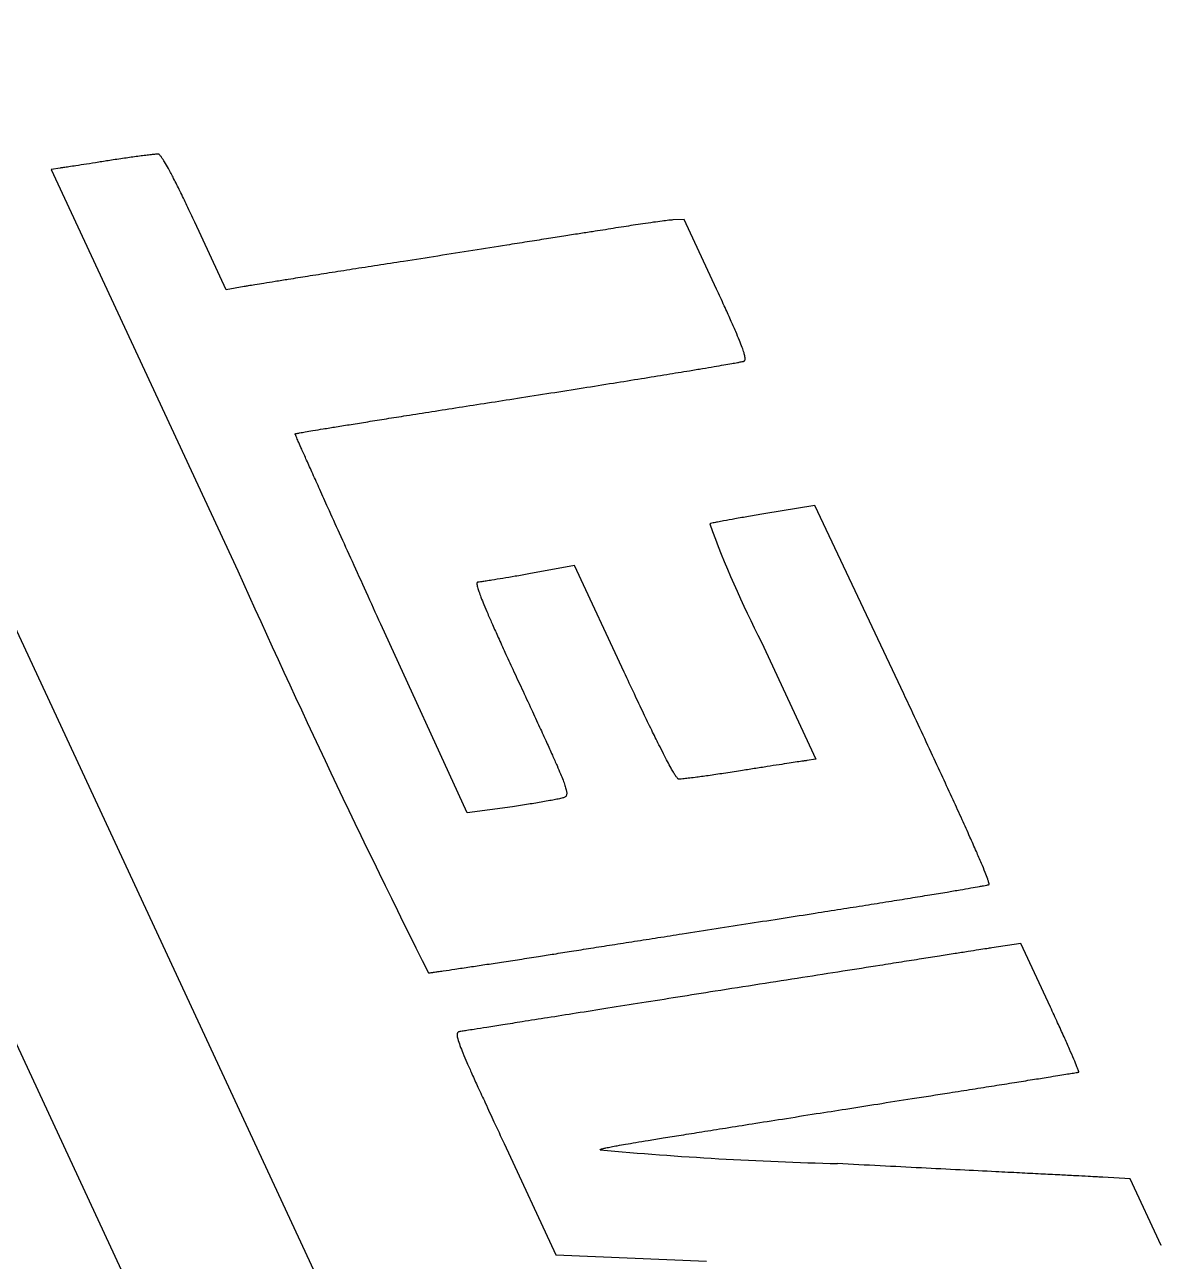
# Model space of a CAD drawing. Header units: millimetres. Extents: x 15 to 205, y 5 to 292.
# Drawn here: x 109.0009 to 109.2421, y 190.9363 to 191.1986 of the extents above; entities that cross this region are included whole.
import ezdxf

# ---------------------------------------------------------------- set-up
doc = ezdxf.new("R2010")
doc.units = ezdxf.units.MM

msp = doc.modelspace()

# ---------------------------------------------------------------- linework, layer by layer
at = {"color": 7, "linetype": 'Continuous', "lineweight": 25}
for p, q in [((109.2295524001, 190.574790524), (108.807863991, 191.481531328)), ((109.1960029903, 190.5591880528), (108.7743145813, 191.4659288568)), ((109.0084315639, 191.1682266079), (109.0065290609, 191.1679254229)), ((109.0084315639, 191.1682266079), (109.0065290609, 191.1679254229)), ((109.0065290609, 191.1679254229), (109.0461370232, 191.0827579038)), ((109.0065290609, 191.1679254229), (109.0461370232, 191.0827579038)), ((109.0436849843, 191.1424083917), (109.0370278713, 191.1567229325)), ((109.0436849843, 191.1424083917), (109.0370278713, 191.1567229325)), ((109.1408186196, 191.157331792), (109.1384474764, 191.1572017226)), ((109.1408186196, 191.157331792), (109.1384474764, 191.1572017226)), ((109.147698876, 191.1425374342), (109.1408186196, 191.157331792)), ((109.147698876, 191.1425374342), (109.1408186196, 191.157331792)), ((109.0474527997, 191.1430907314), (109.0436849843, 191.1424083917)), ((109.0474527997, 191.1430907314), (109.0436849843, 191.1424083917)), ((109.1685720374, 191.0966089265), (109.1577112177, 191.0948650206)), ((109.1685720374, 191.0966089265), (109.1577112177, 191.0948650206)), ((109.187444424, 191.056655778), (109.1685720374, 191.0966089265)), ((109.187444424, 191.056655778), (109.1685720374, 191.0966089265)), ((109.1175873441, 191.0838889938), (109.1079093018, 191.0821115578)), ((109.1175873441, 191.0838889938), (109.1079093018, 191.0821115578)), ((109.1281122768, 191.0612576249), (109.1175873441, 191.0838889938)), ((109.1281122768, 191.0612576249), (109.1175873441, 191.0838889938)), ((109.0947940831, 191.0314646793), (109.0764758947, 191.0714810323)), ((109.0947940831, 191.0314646793), (109.0764758947, 191.0714810323)), ((109.1572543148, 191.0676127715), (109.168783393, 191.0428222261)), ((109.1572543148, 191.0676127715), (109.168783393, 191.0428222261)), ((109.168783393, 191.0428222261), (109.1668808901, 191.042521041)), ((109.168783393, 191.0428222261), (109.1668808901, 191.042521041)), ((109.1044181697, 191.0327306961), (109.0947940831, 191.0314646793)), ((109.1044181697, 191.0327306961), (109.0947940831, 191.0314646793)), ((109.2122617142, 191.0037103797), (109.2060799766, 191.0027808106)), ((109.2122617142, 191.0037103797), (109.2060799766, 191.0027808106)), ((109.2185469213, 190.9901955339), (109.2122617142, 191.0037103797)), ((109.2185469213, 190.9901955339), (109.2122617142, 191.0037103797)), ((109.1026295066, 190.9612842311), (109.1136007262, 190.9376932282)), ((109.1026295066, 190.9612842311), (109.1136007262, 190.9376932282)), ((109.2354686329, 190.9538094108), (109.229677494, 190.954131412)), ((109.2354686329, 190.9538094108), (109.229677494, 190.954131412)), ((109.2420513647, 190.939654809), (109.2354686329, 190.9538094108)), ((109.2420513647, 190.939654809), (109.2354686329, 190.9538094108)), ((109.1136007262, 190.9376932282), (109.1455617317, 190.9363136866)), ((109.1136007262, 190.9376932282), (109.1455617317, 190.9363136866))]:
    msp.add_line(p, q, dxfattribs=at)
at = {"color": 7, "linetype": 'Continuous', "lineweight": 25, "flags": 128}
for points in [[(109.0193295742, 191.1698905444), (109.0193295742, 191.1698905444)], [(109.02934792, 191.1711453845), (109.02934792, 191.1711453845)], [(109.0065290609, 191.1679254229), (109.0065290609, 191.1679254229)], [(109.0084315639, 191.1682266079), (109.0084315639, 191.1682266079)], [(109.0370278713, 191.1567229325), (109.0370278713, 191.1567229325)], [(109.1384474764, 191.1572017226), (109.1384474764, 191.1572017226)], [(109.1408186196, 191.157331792), (109.1408186196, 191.157331792)], [(109.1235901094, 191.1550581645), (109.1235901094, 191.1550581645)], [(109.0812608152, 191.1484060792), (109.0812608152, 191.1484060792)], [(109.0436849843, 191.1424083917), (109.0436849843, 191.1424083917)], [(109.0474527997, 191.1430907314), (109.0474527997, 191.1430907314)], [(109.147698876, 191.1425374342), (109.147698876, 191.1425374342)], [(109.1535395289, 191.127259599), (109.1535395289, 191.127259599)], [(109.1054543584, 191.1193896688), (109.1054543584, 191.1193896688)], [(109.0582860431, 191.1118488655), (109.0582860431, 191.1118488655)], [(109.1685720374, 191.0966089265), (109.1685720374, 191.0966089265)], [(109.1577112177, 191.0948650206), (109.1577112177, 191.0948650206)], [(109.1462478325, 191.0927436205), (109.1462478325, 191.0927436205)], [(109.1175873441, 191.0838889938), (109.1175873441, 191.0838889938)], [(109.0461370232, 191.0827579038), (109.0461370232, 191.0827579038)], [(109.1079093018, 191.0821115578), (109.1079093018, 191.0821115578)], [(109.0970484821, 191.0803676518), (109.0970484821, 191.0803676518)], [(109.0764758947, 191.0714810323), (109.0764758947, 191.0714810323)], [(109.1572543148, 191.0676127715), (109.1572543148, 191.0676127715)], [(109.1281122768, 191.0612576249), (109.1281122768, 191.0612576249)], [(109.1063906373, 191.057769813), (109.1063906373, 191.057769813)], [(109.187444424, 191.056655778), (109.187444424, 191.056655778)], [(109.1668808901, 191.042521041), (109.1668808901, 191.042521041)], [(109.168783393, 191.0428222261), (109.168783393, 191.0428222261)], [(109.1396228574, 191.0385983142), (109.1396228574, 191.0385983142)], [(109.1528120415, 191.0403551295), (109.1528120415, 191.0403551295)], [(109.1153645473, 191.0347089222), (109.1153645473, 191.0347089222)], [(109.0947940831, 191.0314646793), (109.0947940831, 191.0314646793)], [(109.1044181697, 191.0327306961), (109.1044181697, 191.0327306961)], [(109.2054743366, 191.0162135637), (109.2054743366, 191.0162135637)], [(109.1686070544, 191.0101563322), (109.1686070544, 191.0101563322)], [(109.2060799766, 191.0027808106), (109.2060799766, 191.0027808106)], [(109.2122617142, 191.0037103797), (109.2122617142, 191.0037103797)], [(109.10994934, 191.0009683575), (109.10994934, 191.0009683575)], [(109.0865706945, 190.9974880618), (109.0865706945, 190.9974880618)], [(109.1474222622, 190.9935928359), (109.1474222622, 190.9935928359)], [(109.2185469213, 190.9901955339), (109.2185469213, 190.9901955339)], [(109.093240912, 190.9850276568), (109.093240912, 190.9850276568)], [(109.2245494411, 190.9764519564), (109.2245494411, 190.9764519564)], [(109.1971202927, 190.9720605893), (109.1971202927, 190.9720605893)], [(109.1026295066, 190.9612842311), (109.1026295066, 190.9612842311)], [(109.1229914692, 190.9599573031), (109.1229914692, 190.9599573031)], [(109.1733747438, 190.957029618), (109.1733747438, 190.957029618)], [(109.229677494, 190.954131412), (109.229677494, 190.954131412)], [(109.2354686329, 190.9538094108), (109.2354686329, 190.9538094108)], [(109.2420513647, 190.939654809), (109.2420513647, 190.939654809)], [(109.1136007262, 190.9376932282), (109.1136007262, 190.9376932282)], [(109.1455617317, 190.9363136866), (109.1455617317, 190.9363136866)]]:
    msp.add_lwpolyline(points, dxfattribs=at)
at = {"color": 7, "linetype": 'Continuous', "lineweight": 25}
for centre, radius, start, end in [((109.3474360253, 191.1658817454), 0.2140697882212193, 199.9777694596, 207.3258942985), ((111.0900632255, 191.9996452715), 2.240159986586673, 204.1605859393, 206.5743726525), ((109.1923385625, 191.7187406296), 0.7619470399106055, 264.7780943558, 268.5738392203)]:
    msp.add_arc(centre, radius, start, end, dxfattribs=at)
for points, knots in [([(126.2342004247446, 206.1334551416945), (123.4475566551788, 204.8375218289668), (117.9458261033371, 202.2789328992831), (109.6769124485959, 198.4331163937653), (100.0059774048183, 193.9357573178003), (88.88409815915499, 188.7634620335619), (80.52956463725155, 184.8780827041717), (76.36346013669643, 182.9405841869776)], [0, 0, 0, 0, 0.1676312409940292, 0.3309579538269022, 0.4974286791413981, 0.7493858111659188, 1, 1, 1, 1]), ([(110.4540658423558, 192.11748744329), (110.6138661134158, 191.7576736651233), (110.933518639225, 191.0379290598794), (111.2911789569497, 190.0856123604648), (111.5376368871234, 189.2798776408965), (111.6381213370587, 188.7190870191396), (111.6413594187446, 188.2762286209985), (111.5890011560951, 187.9459381139746), (111.464838386564, 187.6299550305162), (111.2645705021731, 187.3215998773933), (110.9875466928242, 187.0334893304343), (110.5419879114524, 186.6784819195162), (109.920994657879, 186.29548081028), (109.0889276961125, 185.886796278999), (108.1915448096725, 185.5007342841188), (107.2270407545756, 185.1753763337696), (106.387532848065, 184.9965589495478), (105.6961500780446, 184.9463745615544), (105.1544504381005, 184.9890284905896), (104.6399612855479, 185.1404425848304), (104.1421228490022, 185.4083410092054), (103.6817743437257, 185.7985519922792), (103.1656432034076, 186.3866978361344), (102.6341699386805, 187.1693528267049), (102.0975390042268, 188.1343246002917), (101.6783678037318, 189.1579720409508), (101.3793062454308, 190.1155804132421), (101.2208357102467, 190.9312838880017), (101.195750985516, 191.5950852865639), (101.2816740136632, 192.170983522482), (101.4977633380724, 192.697195241032), (101.8394044539531, 193.204863456594), (102.3166365557052, 193.6862012996381), (103.0875635276675, 194.2792698482394), (104.1390931492692, 194.9170317019086), (105.340248469714, 195.4734256592195), (106.2862222815583, 195.8056958362296), (106.9416113163798, 195.9299102387731), (107.4853168098296, 195.9411294524688), (107.9621433998713, 195.7951710268439), (108.342651351827, 195.5311343084911), (108.7073343861011, 195.1735374279746), (109.168665062494, 194.5489260765799), (109.6398978454529, 193.7348505110292), (110.0916717656095, 192.8802859774532), (110.3332649449393, 192.371759666231), (110.4540658423558, 192.11748744329)], [0, 0, 0, 0, 0.0345010441784431, 0.0690133116893005, 0.0906155179478868, 0.1121569973461168, 0.1231339643153219, 0.1340919156858336, 0.1451815155332509, 0.1562738026121543, 0.1690465263529082, 0.1818507730489565, 0.2074609436616103, 0.233144946347068, 0.2630602888184303, 0.293039564092538, 0.3228031076135187, 0.3395357934081815, 0.3562384300713455, 0.3731282126212533, 0.390026480264985, 0.4096382921919454, 0.4292946166150264, 0.4615420384359131, 0.49375972011314, 0.5259869587645639, 0.5582055805512317, 0.5825710128293434, 0.6012832388296924, 0.6199505783679475, 0.6374093957601147, 0.6548901119511334, 0.6768830676451264, 0.6989333438512775, 0.7418932332427526, 0.7848643633495084, 0.8146124502531545, 0.829765689851682, 0.8448547654616763, 0.8648748343023265, 0.8777360904346407, 0.8906285560456666, 0.9146351102721844, 0.9506707826961728, 0.9753345117784838, 1, 1, 1, 1]), ([(109.9143536070909, 193.2104728297796), (109.7293355692606, 193.5528807369936), (109.4264425539159, 194.1134366952676), (108.9663050858826, 194.8313310362313), (108.6003712167306, 195.2818415563356), (108.2630666482967, 195.5792742540891), (107.9770825318997, 195.7591097737538), (107.6548021021546, 195.8747433917277), (107.2913128264099, 195.9257129188239), (106.8965434507325, 195.9042996667173), (106.3514792716349, 195.8004925521353), (105.6774299596825, 195.5842853813209), (104.837890467447, 195.2221955173808), (103.9587188404571, 194.7885136463671), (103.0689604099908, 194.2556660682765), (102.3767402975883, 193.7249223872484), (101.8823068520554, 193.226877795471), (101.5588496871394, 192.7860327082726), (101.3355160811434, 192.294973835151), (101.2133591519455, 191.743641530932), (101.2095580212229, 191.144935957215), (101.319340685717, 190.3799460375413), (101.5680231794443, 189.4784157329598), (101.9503657959224, 188.4549303774578), (102.450994678778, 187.4804679095394), (102.9874494885538, 186.6275171150373), (103.5090799837294, 185.9653099188006), (104.0074501458753, 185.4996980728399), (104.5074728996452, 185.1814800840055), (105.0561531569437, 184.9983385185149), (105.6683865439276, 184.9277441378694), (106.343394211406, 184.9797324633315), (107.286796961131, 185.1820645475317), (108.4440884448043, 185.5695533622725), (109.6406806837355, 186.1239884537568), (110.5071344200249, 186.6289253143827), (111.0331041552851, 187.0482140609173), (111.4000970100562, 187.4535194743678), (111.6053013922174, 187.9065449108032), (111.6570988210485, 188.3598422480065), (111.6286094351124, 188.8530822615234), (111.4917880892612, 189.4611127465839), (111.2563747900107, 190.181538652323), (110.9238761476165, 191.0483316713853), (110.4902292390684, 192.0733919529437), (110.1077125037541, 192.8286808393688), (109.9143536070909, 193.2104728297796)], [0, 0, 0, 0, 0.0345104875593737, 0.0564971164998676, 0.0784241247818814, 0.089508840567462, 0.1005742569866795, 0.1117817592981757, 0.1229901468207221, 0.1355466302871252, 0.1481334878612458, 0.1729270221434563, 0.1977927476633761, 0.2282495490718411, 0.2587753172335269, 0.289084035822352, 0.3058979476437377, 0.3226815122553059, 0.3396630927351162, 0.3566514043122316, 0.3760263872945738, 0.3954450162188149, 0.4273764963797829, 0.4592755256146586, 0.4911858385792723, 0.523084438588563, 0.5483625708777925, 0.5673921535387657, 0.5863738617227509, 0.6041339428821024, 0.6219159326946734, 0.6437395512821371, 0.665619826116348, 0.7082629307660192, 0.7509240291364523, 0.7808795421946068, 0.7961280698865753, 0.8113124609570525, 0.8312823329075584, 0.8438430381174654, 0.8564334413771003, 0.8795390491146868, 0.9025920293844818, 0.925629928338455, 0.9624065729061091, 1, 1, 1, 1]), ([(81.42372674043979, 172.059681953706), (85.58983982086346, 173.9971610702634), (93.94439054848023, 177.8825014944197), (104.3833682421236, 182.7372723674347), (112.6927860828293, 186.6018292170101), (118.865589638929, 189.4724392650099), (125.050223617038, 192.3485311247864), (129.1982028541393, 194.2776248422508), (131.2944754470368, 195.2525348063319)], [0, 0, 0, 0, 0.2506141755482242, 0.5025712942156961, 0.6279629116502004, 0.7504755998410942, 0.8738973530451348, 1, 1, 1, 1]), ([(80.43574073700144, 181.6644093218726), (81.38734528861508, 182.1069620283729), (84.24248437301802, 183.4347714919732), (89.00182224925143, 185.6481466326294), (93.76533258437873, 187.8634622147991), (97.57763361436491, 189.6364089035825), (100.9629411941053, 191.2107782455639), (104.1315319485564, 192.6843613760739), (107.0920370326649, 194.0611722954403), (108.571651840188, 194.7492811706418), (109.3114867653652, 195.0933484073374)], [0, 0, 0, 0, 0.0989415682671514, 0.2968585408220828, 0.4947579908151939, 0.5937272047747549, 0.6926934174553179, 0.8462672682784557, 0.9231307746501266, 1, 1, 1, 1]), ([(109.3114867653652, 195.0933484073374), (108.8357388226231, 194.8720973221934), (107.8841593468675, 194.4295562774582), (105.9777145275211, 193.5429460640405), (103.5944425190158, 192.4345828517143), (99.78240252556029, 190.6617575604409), (94.87258906810445, 188.3784023260375), (88.86350290740141, 185.5838199130974), (84.75877732347465, 183.6748784168342), (82.7064133962914, 182.7204071407578)], [0, 0, 0, 0, 0.0537327884598894, 0.107475017924073, 0.2149092227301432, 0.3223481729602414, 0.5371485314946383, 0.7685741377392058, 1, 1, 1, 1]), ([(109.0193295741786, 191.169890544388), (109.018426553732, 191.1697424311073), (109.0166686195149, 191.1694540949959), (109.0141508345359, 191.1690589243903), (109.0120414260831, 191.1687364949076), (109.0104078440311, 191.1684964035315), (109.0092930208622, 191.168335541202), (109.0086720106735, 191.1682570130049), (109.0084315638793, 191.168226607943)], [0, 0, 0, 0, 0.2490077393117551, 0.4847500705632754, 0.6935102033058212, 0.8296707092026063, 0.9340507890647851, 1, 1, 1, 1]), ([(109.0193295741787, 191.169890544388), (109.018426553732, 191.1697424311073), (109.0166686195149, 191.1694540949959), (109.0141508345359, 191.1690589243902), (109.0120414260831, 191.1687364949076), (109.0104078440312, 191.1684964035315), (109.0092930208622, 191.168335541202), (109.0086720106735, 191.1682570130049), (109.0084315638794, 191.168226607943)], [0, 0, 0, 0, 0.2490077393117706, 0.4847500705625937, 0.6935102033039711, 0.82967070920234, 0.9340507890657305, 1, 1, 1, 1]), ([(109.0293479199629, 191.1711453845082), (109.0292638241275, 191.1711498426774), (109.0290408213413, 191.1711616647154), (109.0284992329521, 191.171119997123), (109.0276694770966, 191.1710414181891), (109.0265336047061, 191.1709042286643), (109.0247818919047, 191.1706766872572), (109.0223562361152, 191.1703363459317), (109.0203770722304, 191.1700448319358), (109.0193295741787, 191.1698905443879)], [0, 0, 0, 0, 0.0249886209589601, 0.066264067357376, 0.1609893784094314, 0.2726598873771804, 0.4059254645435671, 0.6855783782129545, 0.9999999999999999, 0.9999999999999999, 0.9999999999999999, 0.9999999999999999]), ([(109.0293479199629, 191.1711453845082), (109.0292638241275, 191.1711498426774), (109.0290408213413, 191.1711616647154), (109.0284992329522, 191.171119997123), (109.0276694770965, 191.1710414181891), (109.0265336047061, 191.1709042286643), (109.0247818919047, 191.1706766872572), (109.0223562361152, 191.1703363459317), (109.0203770722304, 191.1700448319359), (109.0193295741787, 191.169890544388)], [0, 0, 0, 0, 0.0249886209563304, 0.066264067357596, 0.1609893784068543, 0.2726598873789276, 0.4059254645438815, 0.6855783782097257, 1, 1, 1, 1]), ([(109.0370278713454, 191.156722932486), (109.0364736560482, 191.1579064110491), (109.035432724731, 191.1601292293394), (109.0339331501035, 191.1632168797155), (109.0326195148763, 191.1658291817354), (109.0315349979794, 191.167881436026), (109.0306823798416, 191.1693939752012), (109.0300701194312, 191.1703664881514), (109.0296777669919, 191.170903041232), (109.0294633589681, 191.1710934273085), (109.0293889603981, 191.1711352048618), (109.0293606768453, 191.1711422202983), (109.0293479199629, 191.1711453845082)], [0, 0, 0, 0, 0.2390952409458556, 0.4490704701644498, 0.6280121935861384, 0.7740236360246175, 0.8738004482008667, 0.9454528203622441, 0.9845262274418116, 0.9946889235440209, 0.9976045167130494, 1, 1, 1, 1]), ([(109.0370278713454, 191.156722932486), (109.0364736560482, 191.1579064110491), (109.035432724731, 191.1601292293394), (109.0339331501035, 191.1632168797155), (109.0326195148762, 191.1658291817355), (109.0315349979795, 191.167881436026), (109.0306823798415, 191.1693939752013), (109.0300701194312, 191.1703664881515), (109.0296777669919, 191.170903041232), (109.0294633589681, 191.1710934273085), (109.029388960398, 191.1711352048618), (109.0293606768453, 191.1711422202983), (109.0293479199629, 191.1711453845082)], [0, 0, 0, 0, 0.2390952409474237, 0.4490704701640957, 0.6280121935869871, 0.774023636023969, 0.8738004481995414, 0.945452820361569, 0.9845262274412039, 0.9946889235458898, 0.9976045167121884, 1, 1, 1, 1]), ([(109.1384474763606, 191.1572017226227), (109.138158483756, 191.1571801332046), (109.1373965384498, 191.1571232114858), (109.1360145926013, 191.1569424368536), (109.1341732851358, 191.1566948473595), (109.1314503303035, 191.1562972238087), (109.1278801916582, 191.155752340478), (109.1250600073299, 191.1552960078975), (109.1235901094485, 191.1550581644748)], [0, 0, 0, 0, 0.0578973365302497, 0.1526495942022277, 0.2783784480684932, 0.4291645904606597, 0.7024769797329474, 1, 1, 1, 1]), ([(109.1384474763605, 191.1572017226228), (109.138158483756, 191.1571801332047), (109.1373965384498, 191.1571232114858), (109.1360145926013, 191.1569424368535), (109.1341732851358, 191.1566948473595), (109.1314503303034, 191.1562972238088), (109.1278801916582, 191.155752340478), (109.1250600073299, 191.1552960078975), (109.1235901094486, 191.1550581644748)], [0, 0, 0, 0, 0.0578973365303268, 0.1526495942018695, 0.2783784480693566, 0.4291645904610406, 0.702476979733205, 1, 1, 1, 1]), ([(109.1235901094485, 191.1550581644748), (109.1228509153823, 191.1549454638889), (109.1211824618631, 191.1546910845615), (109.1184204308495, 191.1542611235024), (109.1151621120583, 191.1537512036661), (109.1114808270116, 191.1531720556533), (109.1074496186133, 191.1525362459568), (109.1022564920504, 191.1517159380583), (109.0959450559611, 191.1507185648989), (109.0886290610194, 191.1495635441913), (109.0837096755055, 191.1487907664028), (109.0812608152191, 191.1484060791628)], [0, 0, 0, 0, 0.052351658404352, 0.1181642449619964, 0.1957084861207476, 0.2832549731622604, 0.37907424060933, 0.4814367967411521, 0.6513524701848017, 0.8264439558007873, 1, 1, 1, 1]), ([(109.1235901094486, 191.1550581644748), (109.1228509153824, 191.1549454638888), (109.1211824618631, 191.1546910845615), (109.1184204308495, 191.1542611235024), (109.1151621120584, 191.1537512036661), (109.1114808270117, 191.1531720556533), (109.1074496186132, 191.1525362459568), (109.1022564920505, 191.1517159380583), (109.0959450559611, 191.1507185648989), (109.0886290610194, 191.1495635441913), (109.0837096755055, 191.1487907664028), (109.0812608152192, 191.1484060791628)], [0, 0, 0, 0, 0.0523516584043352, 0.1181642449622338, 0.1957084861203443, 0.2832549731627646, 0.3790742406093026, 0.4814367967416379, 0.6513524701849374, 0.826443955801232, 0.9999999999999999, 0.9999999999999999, 0.9999999999999999, 0.9999999999999999]), ([(109.0812608152191, 191.1484060791628), (109.0794330888464, 191.1481252469125), (109.0758452268025, 191.1475739678006), (109.0705988851521, 191.1467570162907), (109.0656533977426, 191.1459811075572), (109.0611058385053, 191.1452626024782), (109.0572844557179, 191.1446555868579), (109.0541939992564, 191.1441630264598), (109.0518226853581, 191.1437842579537), (109.0499107104428, 191.1434792842405), (109.0485053536003, 191.1432548155343), (109.0477420914541, 191.1431358294799), (109.0474527996508, 191.1430907313568)], [0, 0, 0, 0, 0.1620975853399619, 0.3182006795569107, 0.4654332595089377, 0.6009191149997849, 0.7217818965296224, 0.8046131971143295, 0.8752459399598054, 0.9322848299632109, 0.9743345798747448, 1, 1, 1, 1]), ([(109.0812608152192, 191.1484060791628), (109.0794330888464, 191.1481252469125), (109.0758452268025, 191.1475739678006), (109.0705988851521, 191.1467570162906), (109.0656533977426, 191.1459811075573), (109.0611058385053, 191.1452626024783), (109.0572844557179, 191.1446555868578), (109.0541939992564, 191.1441630264598), (109.051822685358, 191.1437842579537), (109.0499107104428, 191.1434792842404), (109.0485053536003, 191.1432548155343), (109.0477420914541, 191.1431358294799), (109.0474527996508, 191.1430907313568)], [0, 0, 0, 0, 0.162097585339776, 0.318200679556655, 0.4654332595085369, 0.6009191149992751, 0.721781896529846, 0.804613197114086, 0.87524593996002, 0.9322848299633797, 0.9743345798739345, 1, 1, 1, 1]), ([(109.153539528865, 191.1272595989658), (109.1535710544167, 191.1272781919621), (109.1536361536644, 191.1273165858998), (109.1537048255616, 191.1274193998387), (109.1537581142455, 191.1275839487926), (109.1537704678993, 191.1278388232745), (109.153713713956, 191.1283253666807), (109.1535101567731, 191.129105377755), (109.1531154761208, 191.1302616795491), (109.1525223951358, 191.1317770832044), (109.1516988328053, 191.1337314937757), (109.1506180118157, 191.1361796474185), (109.1492562995447, 191.1391786412901), (109.1482477943844, 191.1413536180575), (109.1476988760156, 191.1425374342105)], [0, 0, 0, 0, 0.0065472265232215, 0.0135198116778638, 0.0217246227641609, 0.037641261172614, 0.0591247311693233, 0.1102066887435206, 0.1829261820772903, 0.2801023169773608, 0.404381637268471, 0.5664552825650724, 0.7640263348149107, 1, 1, 1, 1]), ([(109.1535395288651, 191.1272595989658), (109.1535710544167, 191.1272781919621), (109.1536361536643, 191.1273165858998), (109.1537048255616, 191.1274193998387), (109.1537581142455, 191.1275839487926), (109.1537704678993, 191.1278388232745), (109.1537137139559, 191.1283253666807), (109.1535101567732, 191.1291053777549), (109.1531154761208, 191.1302616795491), (109.1525223951357, 191.1317770832044), (109.1516988328053, 191.1337314937757), (109.1506180118156, 191.1361796474185), (109.1492562995449, 191.13917864129), (109.1482477943844, 191.1413536180576), (109.1476988760156, 191.1425374342105)], [0, 0, 0, 0, 0.00654722652201, 0.013519811677189, 0.0217246227632134, 0.0376412611716688, 0.0591247311695894, 0.1102066887431171, 0.1829261820773647, 0.2801023169772199, 0.404381637268122, 0.566455282564746, 0.7640263348145271, 1, 1, 1, 1]), ([(109.1054543584162, 191.1193896688017), (109.1078254704017, 191.1197613876438), (109.1124681202935, 191.1204892151156), (109.1192534617786, 191.1215636328298), (109.1256561157844, 191.1225849466474), (109.1315931997136, 191.1235400278678), (109.1369819755923, 191.1244148378126), (109.1413064306092, 191.1251244324001), (109.1446379456463, 191.1256774251851), (109.1470675711273, 191.1260854700253), (109.1491388204299, 191.1264379003634), (109.1507830656, 191.1267249735318), (109.1520110758178, 191.1269423243716), (109.1528186285557, 191.1270996842428), (109.153294732096, 191.127187440082), (109.1534892835534, 191.1272447881266), (109.1535395288651, 191.1272595989658)], [0, 0, 0, 0, 0.1477652304393764, 0.2893251079227587, 0.4229576597317286, 0.5469408997189769, 0.6595528480618288, 0.759071561679855, 0.816745110954633, 0.8674702305881459, 0.9107520211181852, 0.9460957448177665, 0.9702392796645769, 0.9875165760093109, 0.9967760019017127, 0.9999999999999999, 0.9999999999999999, 0.9999999999999999, 0.9999999999999999]), ([(109.1054543584162, 191.1193896688017), (109.1078254704017, 191.1197613876438), (109.1124681202935, 191.1204892151156), (109.1192534617786, 191.1215636328298), (109.1256561157843, 191.1225849466475), (109.1315931997136, 191.1235400278677), (109.1369819755923, 191.1244148378127), (109.1413064306092, 191.1251244324001), (109.1446379456462, 191.1256774251852), (109.1470675711272, 191.1260854700253), (109.1491388204299, 191.1264379003634), (109.1507830655999, 191.1267249735317), (109.1520110758178, 191.1269423243716), (109.1528186285557, 191.1270996842428), (109.153294732096, 191.1271874400821), (109.1534892835535, 191.1272447881265), (109.1535395288651, 191.1272595989658)], [0, 0, 0, 0, 0.1477652304393729, 0.2893251079229334, 0.4229576597321477, 0.5469408997184404, 0.6595528480616117, 0.7590715616794976, 0.8167451109543481, 0.867470230588048, 0.910752021118019, 0.9460957448178385, 0.9702392796643545, 0.9875165760090068, 0.9967760019017866, 0.9999999999999999, 0.9999999999999999, 0.9999999999999999, 0.9999999999999999]), ([(109.0582860430571, 191.1118488654612), (109.0582918319034, 191.1118515481012), (109.0583702387898, 191.111887883053), (109.0587053236977, 191.1119259280424), (109.0594050116457, 191.1120799589414), (109.0605726391929, 191.1122661746667), (109.0622440143821, 191.112553887625), (109.0644370276886, 191.1129134749535), (109.0671505026084, 191.1133574384392), (109.0702982165806, 191.1138661392351), (109.0738459203994, 191.1144356297428), (109.0777602135981, 191.1150596969955), (109.08228829482, 191.1157773921171), (109.0874282995596, 191.1165871352619), (109.0931712191734, 191.1174860721804), (109.0992197667719, 191.1184273534394), (109.1033484104598, 191.11906461366), (109.1054543584162, 191.1193896688017)], [0, 0, 0, 0, 0.0004003597880623, 0.0054226633509865, 0.020809402030942, 0.0456690328195525, 0.07949502861999, 0.1273985406562864, 0.1851998250490471, 0.2521855802720154, 0.3276424515738161, 0.4108570604801211, 0.5011160185875401, 0.6155658224157513, 0.7376416540869014, 0.8661756585960062, 0.9999999999999999, 0.9999999999999999, 0.9999999999999999, 0.9999999999999999]), ([(109.0582860430572, 191.1118488654612), (109.0582918319034, 191.1118515481012), (109.0583702387898, 191.1118878830531), (109.0587053236976, 191.1119259280424), (109.0594050116457, 191.1120799589414), (109.0605726391929, 191.1122661746668), (109.0622440143821, 191.112553887625), (109.0644370276886, 191.1129134749535), (109.0671505026084, 191.1133574384392), (109.0702982165806, 191.1138661392351), (109.0738459203994, 191.1144356297428), (109.0777602135981, 191.1150596969955), (109.08228829482, 191.115777392117), (109.0874282995595, 191.1165871352619), (109.0931712191734, 191.1174860721804), (109.0992197667719, 191.1184273534394), (109.1033484104598, 191.11906461366), (109.1054543584162, 191.1193896688017)], [0, 0, 0, 0, 0.0004003597877545, 0.0054226633505937, 0.0208094020308933, 0.0456690328194983, 0.0794950286196521, 0.1273985406557604, 0.185199825048275, 0.2521855802718416, 0.327642451573367, 0.4108570604799975, 0.501116018587499, 0.6155658224158308, 0.7376416540870662, 0.8661756585959126, 1, 1, 1, 1]), ([(109.0764758946807, 191.0714810322762), (109.0754417281357, 191.0737494736904), (109.0734278242672, 191.0781669661743), (109.0705115891555, 191.0845850912408), (109.0678082383006, 191.0905491500347), (109.06550775572, 191.0956386128573), (109.0636073750052, 191.0998545905667), (109.0620969513923, 191.1032151523023), (109.0608145263028, 191.1060781918759), (109.0598359580347, 191.1082746410405), (109.0591381889044, 191.1098493975217), (109.0586982556032, 191.1108573133222), (109.0584352497875, 191.1114613662119), (109.0583214978903, 191.1117454238419), (109.0582919826987, 191.1118208188877), (109.0582870543023, 191.1118411040872), (109.0582861665167, 191.1118447581981)], [0, 0, 0, 0, 0.1689294199384762, 0.3289679152355089, 0.4776802263213106, 0.612631070979661, 0.7074233913507367, 0.7910354466812048, 0.8622860123555324, 0.9199939237217666, 0.9539733203331672, 0.9789891937065244, 0.9945288654421875, 0.9985860117314976, 0.9997452886843892, 1, 1, 1, 1]), ([(109.0764758946807, 191.0714810322761), (109.0754417281358, 191.0737494736904), (109.0734278242672, 191.0781669661743), (109.0705115891556, 191.0845850912407), (109.0678082383007, 191.0905491500347), (109.06550775572, 191.0956386128573), (109.0636073750052, 191.0998545905667), (109.0620969513923, 191.1032151523023), (109.0608145263028, 191.1060781918759), (109.0598359580346, 191.1082746410406), (109.0591381889044, 191.1098493975216), (109.058698255603, 191.1108573133224), (109.0584352497877, 191.1114613662117), (109.0583214978902, 191.1117454238421), (109.0582919826988, 191.1118208188876), (109.0582870543022, 191.1118411040873), (109.0582861665167, 191.1118447581981)], [0, 0, 0, 0, 0.1689294199382284, 0.3289679152356307, 0.4776802263218412, 0.612631070979982, 0.7074233913509927, 0.7910354466815889, 0.8622860123558629, 0.9199939237224428, 0.9539733203336458, 0.9789891937067047, 0.9945288654428931, 0.9985860117317137, 0.9997452886845128, 1, 1, 1, 1]), ([(109.1577112176636, 191.094865020552), (109.1566382950391, 191.0946809894825), (109.1546002971477, 191.094331425662), (109.1517574490084, 191.093831860501), (109.1495683453003, 191.0934339597097), (109.1480283507756, 191.0931454110973), (109.1471184291373, 191.09295665588), (109.1465556105763, 191.0928431630203), (109.1463151167448, 191.0927653817778), (109.1462478325019, 191.0927436205045)], [0, 0, 0, 0, 0.2800704696870653, 0.531988993086241, 0.7425845810853458, 0.8525474130232782, 0.9349983450007201, 0.981814140015942, 1, 1, 1, 1]), ([(109.1577112176636, 191.094865020552), (109.1566382950391, 191.0946809894825), (109.1546002971477, 191.094331425662), (109.1517574490084, 191.0938318605009), (109.1495683453003, 191.0934339597097), (109.1480283507756, 191.0931454110973), (109.1471184291373, 191.0929566558799), (109.1465556105763, 191.0928431630203), (109.1463151167448, 191.0927653817779), (109.1462478325019, 191.0927436205045)], [0, 0, 0, 0, 0.2800704696872461, 0.5319889930833591, 0.7425845810852, 0.8525474130241489, 0.9349983450012216, 0.9818141400137291, 1, 1, 1, 1]), ([(109.1079093018038, 191.0821115577539), (109.1069409863192, 191.0819454370734), (109.1050842587503, 191.0816269036491), (109.1024666427011, 191.0811865248018), (109.1004094942023, 191.080849534105), (109.0989249806825, 191.0806145483336), (109.0980256132167, 191.0804830182927), (109.0974312673366, 191.080398765881), (109.0971518119612, 191.080376050808), (109.0970484820783, 191.0803676518075)], [0, 0, 0, 0, 0.2679130758513963, 0.5137185162240395, 0.7238374500160006, 0.8363739838212708, 0.9235546682695004, 0.9717339945381999, 1, 1, 1, 1]), ([(109.1079093018038, 191.0821115577539), (109.1069409863192, 191.0819454370734), (109.1050842587503, 191.0816269036491), (109.1024666427012, 191.0811865248017), (109.1004094942023, 191.080849534105), (109.0989249806825, 191.0806145483336), (109.0980256132167, 191.0804830182927), (109.0974312673366, 191.080398765881), (109.0971518119612, 191.080376050808), (109.0970484820783, 191.0803676518075)], [0, 0, 0, 0, 0.2679130758522825, 0.5137185162237247, 0.7238374500165526, 0.8363739838230422, 0.923554668268618, 0.971733994538295, 1, 1, 1, 1]), ([(109.0970484820783, 191.0803676518075), (109.097024133545, 191.0803621939793), (109.0969751578348, 191.0803512158637), (109.0969183025384, 191.0802903135917), (109.0968847222804, 191.0802018789662), (109.0968630665189, 191.0800219554654), (109.0968984589696, 191.0797078156489), (109.0970306891091, 191.0791357485854), (109.0973078341277, 191.0782718900485), (109.0977599808101, 191.0770522965471), (109.0983907087797, 191.0754885237032), (109.0992119314908, 191.0735519157492), (109.1002290525891, 191.0712313533997), (109.1014513958565, 191.0685035010593), (109.1028886024102, 191.0653456477124), (109.1045574885925, 191.0617176336259), (109.1057536764744, 191.0591415550444), (109.1063906373264, 191.0577698130019)], [0, 0, 0, 0, 0.0029749408624192, 0.005983926822808, 0.0096363086150026, 0.0143552487139994, 0.0278844649588755, 0.0477775707755634, 0.0857962927083538, 0.1380911246835811, 0.2060147690815736, 0.2908781332333937, 0.3939738217102008, 0.5142173289276276, 0.6544972959545049, 0.8160224659437505, 1, 1, 1, 1]), ([(109.0970484820783, 191.0803676518075), (109.097024133545, 191.0803621939793), (109.0969751578347, 191.0803512158637), (109.0969183025384, 191.0802903135917), (109.0968847222805, 191.0802018789662), (109.0968630665188, 191.0800219554655), (109.0968984589697, 191.0797078156489), (109.097030689109, 191.0791357485855), (109.0973078341277, 191.0782718900485), (109.0977599808101, 191.0770522965471), (109.0983907087796, 191.0754885237033), (109.0992119314909, 191.0735519157492), (109.100229052589, 191.0712313533997), (109.1014513958566, 191.0685035010592), (109.1028886024102, 191.0653456477125), (109.1045574885926, 191.0617176336258), (109.1057536764743, 191.0591415550444), (109.1063906373264, 191.0577698130019)], [0, 0, 0, 0, 0.0029749408617178, 0.0059839268237808, 0.0096363086147677, 0.01435524871384, 0.0278844649587384, 0.0477775707763758, 0.0857962927094482, 0.1380911246844516, 0.2060147690814954, 0.2908781332345686, 0.393973821710149, 0.5142173289272719, 0.6544972959549493, 0.8160224659431581, 0.9999999999999999, 0.9999999999999999, 0.9999999999999999, 0.9999999999999999]), ([(109.1396228573799, 191.0385983142218), (109.1396099026965, 191.0386021143607), (109.1395797794082, 191.0386109507543), (109.1395352070858, 191.0386426584915), (109.1394485519458, 191.038717908267), (109.1392505438187, 191.0389525283214), (109.1389421026732, 191.0394090934615), (109.1385149587879, 191.0401122804869), (109.1379594118585, 191.041092247827), (109.1372574212022, 191.042393682847), (109.1363992832403, 191.0440443342528), (109.1352759227332, 191.0462650619696), (109.1338620244902, 191.0491316413865), (109.1321311556805, 191.0527172517317), (109.1301854448011, 191.0568147095778), (109.1288289936157, 191.0597216605224), (109.1281122767765, 191.0612576248942)], [0, 0, 0, 0, 0.0015816209194996, 0.0036777141867739, 0.0063568859202081, 0.0151254583434816, 0.0396567533924362, 0.0712713825085223, 0.1120234374739774, 0.1723726055529987, 0.2454759934301287, 0.3312079734729289, 0.4655822966373291, 0.6220550509245716, 0.8003027958379657, 1, 1, 1, 1]), ([(109.1396228573799, 191.0385983142218), (109.1396099026965, 191.0386021143607), (109.1395797794082, 191.0386109507543), (109.1395352070858, 191.0386426584915), (109.1394485519457, 191.0387179082671), (109.1392505438187, 191.0389525283214), (109.1389421026732, 191.0394090934615), (109.1385149587879, 191.040112280487), (109.1379594118586, 191.041092247827), (109.1372574212022, 191.042393682847), (109.1363992832403, 191.0440443342527), (109.1352759227332, 191.0462650619697), (109.1338620244902, 191.0491316413865), (109.1321311556804, 191.0527172517317), (109.1301854448011, 191.0568147095778), (109.1288289936157, 191.0597216605224), (109.1281122767765, 191.0612576248942)], [0, 0, 0, 0, 0.0015816209194988, 0.0036777141871539, 0.0063568859206113, 0.0151254583433773, 0.0396567533923196, 0.0712713825085232, 0.1120234374738215, 0.1723726055536694, 0.245475993430623, 0.3312079734728877, 0.4655822966372207, 0.6220550509250016, 0.8003027958381633, 1, 1, 1, 1]), ([(109.1063906373264, 191.0577698130019), (109.107069178449, 191.0563102520823), (109.1083323598485, 191.0535931135871), (109.1100870990417, 191.0498026988394), (109.1115724856999, 191.0465697940351), (109.1128061493667, 191.0438483874493), (109.1137900347943, 191.0416286677746), (109.1145503008341, 191.0398494856513), (109.1151135753544, 191.0384534253699), (109.1155331083033, 191.0373067058316), (109.1158083238849, 191.036396377586), (109.1159249510982, 191.035755186803), (109.1159151500157, 191.0353737375973), (109.1158696637303, 191.0351659127638), (109.1157745213061, 191.0349761243507), (109.1156032205016, 191.0348132896762), (109.1154458891534, 191.0347444915528), (109.1153645472908, 191.0347089222428)], [0, 0, 0, 0, 0.1908189787161836, 0.35523121079674, 0.4951786954152391, 0.6126053808090636, 0.7094592225794468, 0.7830203133370857, 0.8419667091834857, 0.8879253446999033, 0.9276999803614995, 0.9547232759144108, 0.9646367414573918, 0.9727554874988655, 0.9797378490747097, 0.9895242676310745, 1, 1, 1, 1]), ([(109.1063906373264, 191.0577698130019), (109.107069178449, 191.0563102520823), (109.1083323598484, 191.0535931135871), (109.1100870990417, 191.0498026988394), (109.1115724856999, 191.0465697940351), (109.1128061493667, 191.0438483874494), (109.1137900347943, 191.0416286677745), (109.114550300834, 191.0398494856513), (109.1151135753544, 191.0384534253699), (109.1155331083033, 191.0373067058316), (109.115808323885, 191.036396377586), (109.1159249510982, 191.035755186803), (109.1159151500157, 191.0353737375973), (109.1158696637303, 191.0351659127638), (109.1157745213061, 191.0349761243508), (109.1156032205016, 191.0348132896762), (109.1154458891534, 191.0347444915528), (109.1153645472908, 191.0347089222428)], [0, 0, 0, 0, 0.190818978715787, 0.3552312107973597, 0.4951786954156392, 0.6126053808095928, 0.7094592225803411, 0.7830203133380073, 0.8419667091841196, 0.8879253447011106, 0.9276999803622472, 0.9547232759155474, 0.9646367414576396, 0.9727554874991222, 0.979737849074858, 0.9895242676308086, 1, 1, 1, 1]), ([(109.205474336572, 191.0162135636537), (109.2054785461491, 191.0162161093049), (109.2054874108333, 191.016221470032), (109.2054970280151, 191.0162354874648), (109.2055042945868, 191.016253390419), (109.205516431618, 191.0163110870513), (109.2054989073148, 191.0164995425434), (109.2054011366991, 191.0168759865349), (109.2051382163381, 191.0176698106984), (109.2046316008454, 191.0189784161538), (109.2038267289925, 191.020920972419), (109.2027419505965, 191.023429738014), (109.2013774324356, 191.0265070959867), (109.1997289786726, 191.0301608056669), (109.1978073798189, 191.0343685891108), (109.1956130052218, 191.0391315536497), (109.1931461368059, 191.0444506008269), (109.1903934935755, 191.0503571942344), (109.1884586184746, 191.0544896747894), (109.187444423951, 191.0566557779896)], [0, 0, 0, 0, 0.0003295852065648, 0.0006940527914345, 0.0011226995266458, 0.0016340122612216, 0.004664046936062, 0.013726909816838, 0.0279966884196348, 0.0611714062526673, 0.1086758500608498, 0.1702506188557724, 0.246104135940798, 0.3364398272026662, 0.4414588023479508, 0.5590881804353179, 0.6912626642821527, 0.8381705801080023, 1, 1, 1, 1]), ([(109.205474336572, 191.0162135636538), (109.2054785461491, 191.0162161093049), (109.2054874108333, 191.0162214700319), (109.2054970280151, 191.0162354874649), (109.2055042945868, 191.0162533904191), (109.2055164316178, 191.0163110870513), (109.2054989073149, 191.0164995425434), (109.205401136699, 191.0168759865349), (109.2051382163382, 191.0176698106983), (109.2046316008454, 191.0189784161537), (109.2038267289924, 191.020920972419), (109.2027419505965, 191.023429738014), (109.2013774324356, 191.0265070959867), (109.1997289786726, 191.0301608056669), (109.1978073798189, 191.0343685891108), (109.1956130052218, 191.0391315536497), (109.1931461368059, 191.0444506008268), (109.1903934935755, 191.0503571942344), (109.1884586184746, 191.0544896747894), (109.187444423951, 191.0566557779896)], [0, 0, 0, 0, 0.0003295852065037, 0.0006940527912176, 0.0011226995272802, 0.0016340122610485, 0.0046640469351803, 0.0137269098166113, 0.0279966884192333, 0.0611714062521046, 0.1086758500602838, 0.1702506188554351, 0.2461041359403255, 0.3364398272021545, 0.4414588023475301, 0.5590881804350718, 0.6912626642820623, 0.8381705801078423, 1, 1, 1, 1]), ([(109.1668808900655, 191.0425210410045), (109.1666289430459, 191.0424881248839), (109.1659481145365, 191.0423991766862), (109.1646906799604, 191.0422109304246), (109.1629817781754, 191.0419536598097), (109.1608598139328, 191.0416261415503), (109.1583964171772, 191.0412416445985), (109.1556674727791, 191.0408111266115), (109.1537801132794, 191.0405097253595), (109.1528120414651, 191.0403551294508)], [0, 0, 0, 0, 0.0535482647156834, 0.1447017920867392, 0.2679460806344983, 0.4177624138793428, 0.5971988526799773, 0.7933936605681082, 1, 1, 1, 1]), ([(109.1668808900655, 191.0425210410044), (109.1666289430459, 191.0424881248839), (109.1659481145365, 191.0423991766862), (109.1646906799604, 191.0422109304246), (109.1629817781755, 191.0419536598097), (109.1608598139328, 191.0416261415504), (109.1583964171772, 191.0412416445985), (109.1556674727791, 191.0408111266115), (109.1537801132793, 191.0405097253595), (109.1528120414651, 191.0403551294508)], [0, 0, 0, 0, 0.0535482647163387, 0.1447017920880241, 0.2679460806353307, 0.4177624138795539, 0.5971988526815272, 0.793393660568729, 1, 1, 1, 1]), ([(109.1528120414652, 191.0403551294508), (109.1516104388099, 191.0401692494513), (109.149315832409, 191.0398142889867), (109.1460929986477, 191.0393419737808), (109.1435815275752, 191.0389969628803), (109.1417905016908, 191.0387677736692), (109.1407082587623, 191.038656203773), (109.1400242590215, 191.038585284302), (109.1397140278858, 191.0385953547312), (109.1396228573799, 191.0385983142218)], [0, 0, 0, 0, 0.2740269806896979, 0.5232878448684835, 0.7340531026814174, 0.8454087228017679, 0.9300906337313979, 0.9794550850942088, 1, 1, 1, 1]), ([(109.1528120414651, 191.0403551294508), (109.1516104388098, 191.0401692494513), (109.1493158324089, 191.0398142889868), (109.1460929986477, 191.0393419737808), (109.1435815275751, 191.0389969628804), (109.1417905016908, 191.0387677736692), (109.1407082587623, 191.038656203773), (109.1400242590215, 191.038585284302), (109.1397140278857, 191.0385953547312), (109.1396228573799, 191.0385983142218)], [0, 0, 0, 0, 0.2740269806890671, 0.5232878448695106, 0.7340531026828606, 0.8454087227992941, 0.9300906337312602, 0.9794550850941178, 1, 1, 1, 1]), ([(109.1153645472908, 191.0347089222428), (109.1152700278849, 191.0346742391019), (109.1150250543677, 191.034584348027), (109.1144198090365, 191.0344411852837), (109.1135018121939, 191.0342438702774), (109.1122482308182, 191.0340081276316), (109.1103327381013, 191.0336688360498), (109.1076979572387, 191.0332343135369), (109.1055488784929, 191.0329043185519), (109.104418169713, 191.0327306961439)], [0, 0, 0, 0, 0.027117653790027, 0.0702829960402403, 0.1673505900715434, 0.2803199798967724, 0.413987803191361, 0.6916775909997638, 1, 1, 1, 1]), ([(109.1153645472908, 191.0347089222428), (109.1152700278849, 191.034674239102), (109.1150250543676, 191.034584348027), (109.1144198090365, 191.0344411852837), (109.1135018121938, 191.0342438702776), (109.1122482308182, 191.0340081276315), (109.1103327381012, 191.0336688360499), (109.1076979572387, 191.0332343135369), (109.1055488784929, 191.0329043185519), (109.104418169713, 191.0327306961439)], [0, 0, 0, 0, 0.0271176537904927, 0.070282996038844, 0.1673505900703342, 0.2803199798971326, 0.4139878031893834, 0.6916775909997785, 0.9999999999999999, 0.9999999999999999, 0.9999999999999999, 0.9999999999999999]), ([(109.1686070544281, 191.0101563322353), (109.1704279753038, 191.0104419076479), (109.1739915404926, 191.011000782343), (109.1791974287139, 191.0118258225268), (109.1841054437589, 191.0126097640693), (109.1886534228501, 191.013342778721), (109.1927793015583, 191.0140143684428), (109.1963066237157, 191.0145951584325), (109.1992209353986, 191.0150820667481), (109.2015148142034, 191.0154714458645), (109.2031801526068, 191.0157630744923), (109.2042896907075, 191.0159619606578), (109.204912176069, 191.0160852090164), (109.2052818560436, 191.0161549993274), (109.2054341273211, 191.0162013295452), (109.2054743365719, 191.0162135636538)], [0, 0, 0, 0, 0.1479916284036366, 0.289621488916519, 0.4232053481121728, 0.5470589637548466, 0.6594981078349804, 0.7588386032781584, 0.8340857096523557, 0.896737629590624, 0.9456473139108762, 0.969843117189479, 0.9872251413823218, 0.9966266291147017, 1, 1, 1, 1]), ([(109.1686070544281, 191.0101563322353), (109.1704279753038, 191.0104419076479), (109.1739915404926, 191.0110007823431), (109.1791974287139, 191.0118258225268), (109.1841054437589, 191.0126097640693), (109.1886534228501, 191.013342778721), (109.1927793015582, 191.0140143684429), (109.1963066237158, 191.0145951584325), (109.1992209353986, 191.0150820667481), (109.2015148142034, 191.0154714458646), (109.2031801526068, 191.0157630744922), (109.2042896907074, 191.0159619606578), (109.204912176069, 191.0160852090165), (109.2052818560436, 191.0161549993274), (109.2054341273211, 191.0162013295452), (109.205474336572, 191.0162135636538)], [0, 0, 0, 0, 0.1479916284040508, 0.2896214889168015, 0.423205348111749, 0.547058963754399, 0.6594981078345391, 0.7588386032777525, 0.8340857096522996, 0.8967376295910358, 0.945647313910344, 0.9698431171890326, 0.9872251413823006, 0.9966266291150031, 1, 1, 1, 1]), ([(109.1099493400368, 191.0009683575047), (109.1110337048775, 191.0011425806104), (109.1133591900709, 191.0015162124706), (109.1170625847846, 191.0021046540347), (109.1211738497668, 191.0027548737844), (109.1256300501653, 191.0034564842541), (109.1303680918766, 191.0042000858882), (109.1353249272093, 191.0049759899784), (109.1410944061974, 191.0058772118883), (109.147607416564, 191.0068925182269), (109.1547611941766, 191.0080057266704), (109.161762304853, 191.0090937761955), (109.1663606656926, 191.0098076103584), (109.1686070544281, 191.0101563322353)], [0, 0, 0, 0, 0.0554934853346924, 0.1190090951217183, 0.1894725561293586, 0.2658095587612108, 0.3469457733180727, 0.4318068580892552, 0.5193184637472372, 0.6420012276292689, 0.7648710190492358, 0.8851349181564897, 1, 1, 1, 1]), ([(109.1099493400368, 191.0009683575047), (109.1110337048776, 191.0011425806104), (109.113359190071, 191.0015162124705), (109.1170625847847, 191.0021046540347), (109.1211738497668, 191.0027548737844), (109.1256300501653, 191.0034564842541), (109.1303680918766, 191.0042000858882), (109.1353249272093, 191.0049759899784), (109.1410944061975, 191.0058772118883), (109.1476074165639, 191.006892518227), (109.1547611941767, 191.0080057266703), (109.161762304853, 191.0090937761956), (109.1663606656926, 191.0098076103584), (109.1686070544281, 191.0101563322353)], [0, 0, 0, 0, 0.0554934853349332, 0.1190090951216082, 0.1894725561291958, 0.2658095587612926, 0.3469457733182191, 0.4318068580889057, 0.5193184637473653, 0.6420012276290072, 0.7648710190494088, 0.8851349181564688, 1, 1, 1, 1]), ([(109.2060799765573, 191.0027808106), (109.2057338701795, 191.002728583494), (109.2048300686273, 191.0025922007442), (109.2031722171618, 191.0023339970171), (109.2009222341548, 191.0019829281219), (109.1981224659904, 191.0015437344355), (109.1948148157378, 191.0010240915943), (109.1910413476785, 191.000430612296), (109.1868440658514, 190.9997703072225), (109.1812799663484, 190.9988951331001), (109.1742650099293, 190.9977925654254), (109.1657553948743, 190.9964573993237), (109.1567328927616, 190.9950447088639), (109.1505646107495, 190.9940828446824), (109.1474222621651, 190.9935928358691)], [0, 0, 0, 0, 0.0176860468127764, 0.0461842877906668, 0.0847776526770152, 0.1327489736818067, 0.1893810570763566, 0.2539566999199619, 0.3257586957785084, 0.4040698372244866, 0.5385562727485852, 0.6845621595476581, 0.8393044206668588, 1, 1, 1, 1]), ([(109.2060799765573, 191.0027808106), (109.2057338701794, 191.002728583494), (109.2048300686272, 191.0025922007442), (109.2031722171618, 191.002333997017), (109.2009222341548, 191.001982928122), (109.1981224659904, 191.0015437344355), (109.1948148157377, 191.0010240915944), (109.1910413476785, 191.000430612296), (109.1868440658513, 190.9997703072225), (109.1812799663484, 190.9988951331001), (109.1742650099293, 190.9977925654254), (109.1657553948743, 190.9964573993237), (109.1567328927616, 190.9950447088639), (109.1505646107495, 190.9940828446825), (109.1474222621651, 190.9935928358691)], [0, 0, 0, 0, 0.0176860468128157, 0.046184287790435, 0.0847776526767954, 0.13274897368185, 0.1893810570761198, 0.2539566999198125, 0.3257586957783641, 0.4040698372245325, 0.5385562727484902, 0.6845621595473781, 0.8393044206668084, 1, 1, 1, 1]), ([(109.0865706944623, 190.9974880618491), (109.0866227623264, 190.9974918572792), (109.0867574767861, 190.9975016771426), (109.0871245687658, 190.9975499676085), (109.087736012195, 190.9976311237573), (109.0886382908784, 190.9977599057665), (109.0901502874401, 190.9979787682356), (109.0924071507296, 190.9983129327062), (109.095362746449, 190.9987554510899), (109.0986602019515, 190.999252850465), (109.1021907557785, 190.9997877945192), (109.1059911213956, 191.0003653604896), (109.1086072515184, 191.000763903066), (109.1099493400368, 191.0009683575047)], [0, 0, 0, 0, 0.0066249101349705, 0.0171405377504009, 0.0469758976963348, 0.0849216624972415, 0.1328118621623736, 0.2408816435791148, 0.3744836571598099, 0.5121185208499126, 0.6641295142822531, 0.8276966735621455, 1, 1, 1, 1]), ([(109.0865706944623, 190.9974880618491), (109.0866227623264, 190.9974918572792), (109.0867574767861, 190.9975016771427), (109.0871245687659, 190.9975499676084), (109.0877360121949, 190.9976311237573), (109.0886382908784, 190.9977599057666), (109.0901502874401, 190.9979787682356), (109.0924071507295, 190.9983129327063), (109.095362746449, 190.9987554510898), (109.0986602019515, 190.9992528504651), (109.1021907557785, 190.9997877945192), (109.1059911213956, 191.0003653604896), (109.1086072515184, 191.000763903066), (109.1099493400368, 191.0009683575047)], [0, 0, 0, 0, 0.0066249101343724, 0.017140537750373, 0.0469758976963405, 0.0849216624967088, 0.132811862161239, 0.2408816435787243, 0.37448365715945, 0.5121185208488247, 0.6641295142817956, 0.8276966735613346, 1, 1, 1, 1]), ([(109.1474222621651, 190.9935928358691), (109.1447699448934, 190.9931719312174), (109.1395749033874, 190.9923475135811), (109.1319773233923, 190.9911431564923), (109.124800793945, 190.9900064110633), (109.1181377184976, 190.9889518813673), (109.1120805202298, 190.9879940469016), (109.1068906309774, 190.9871741417764), (109.1025912107748, 190.986495578968), (109.0991955757423, 190.9859604347282), (109.0966488090591, 190.9855594586917), (109.0949007366854, 190.9852855596646), (109.0938908365733, 190.9851269418214), (109.093395750216, 190.9850513104876), (109.0932409119695, 190.9850276567898)], [0, 0, 0, 0, 0.1468715628176126, 0.2876744321098453, 0.4207031726554196, 0.5442523486914776, 0.6566165240818732, 0.7560902625114995, 0.8316098755246811, 0.8946642377079111, 0.9440911435520961, 0.9726094086035347, 0.9914335931912461, 0.9999999999999999, 0.9999999999999999, 0.9999999999999999, 0.9999999999999999]), ([(109.1474222621651, 190.9935928358691), (109.1447699448934, 190.9931719312174), (109.1395749033874, 190.9923475135811), (109.1319773233923, 190.9911431564923), (109.124800793945, 190.9900064110634), (109.1181377184976, 190.9889518813673), (109.1120805202298, 190.9879940469016), (109.1068906309774, 190.9871741417764), (109.1025912107748, 190.986495578968), (109.0991955757423, 190.9859604347282), (109.0966488090591, 190.9855594586918), (109.0949007366855, 190.9852855596645), (109.0938908365733, 190.9851269418216), (109.093395750216, 190.9850513104877), (109.0932409119695, 190.9850276567898)], [0, 0, 0, 0, 0.1468715628177076, 0.2876744321098739, 0.4207031726552217, 0.5442523486916047, 0.6566165240819143, 0.7560902625113316, 0.8316098755242639, 0.8946642377079957, 0.9440911435521117, 0.9726094086033553, 0.9914335931918169, 0.9999999999999999, 0.9999999999999999, 0.9999999999999999, 0.9999999999999999]), ([(109.2245494410641, 190.9764519563711), (109.2245522356192, 190.9764601345104), (109.2245616066442, 190.9764875583924), (109.2245124463092, 190.9766484855961), (109.2243987775028, 190.9770100430767), (109.2240442987894, 190.977888828878), (109.2234366223279, 190.9793501337251), (109.2225127748718, 190.9814681272646), (109.2213611936501, 190.9840552434356), (109.2200173170937, 190.9870191149856), (109.2190518849156, 190.9891046875352), (109.2185469213261, 190.9901955339194)], [0, 0, 0, 0, 0.0017022978808013, 0.005708342015436, 0.0321689949587411, 0.0792764231524518, 0.1935136126672255, 0.3495918631927339, 0.5406272616086962, 0.7597278067423545, 1, 1, 1, 1]), ([(109.2245494410641, 190.9764519563712), (109.2245522356192, 190.9764601345105), (109.2245616066442, 190.9764875583925), (109.2245124463093, 190.976648485596), (109.2243987775027, 190.9770100430768), (109.2240442987893, 190.977888828878), (109.2234366223279, 190.9793501337252), (109.2225127748718, 190.9814681272645), (109.22136119365, 190.9840552434356), (109.2200173170937, 190.9870191149856), (109.2190518849156, 190.9891046875352), (109.2185469213261, 190.9901955339194)], [0, 0, 0, 0, 0.0017022978819298, 0.0057083420167182, 0.0321689949586987, 0.079276423151437, 0.1935136126675326, 0.3495918631925789, 0.5406272616084761, 0.7597278067410135, 1, 1, 1, 1]), ([(109.0932409119695, 190.9850276567898), (109.0931566885037, 190.9850141415776), (109.0929993453349, 190.9849888929573), (109.0928097865044, 190.9848830923188), (109.0927023729338, 190.984729546533), (109.0926508722501, 190.9845494802452), (109.0926326204187, 190.9841193377908), (109.092834749995, 190.9832692724356), (109.0932766143322, 190.9819968051348), (109.0939490593872, 190.9803252174285), (109.0948003250678, 190.9783432773158), (109.0958708745077, 190.9759383453442), (109.0971656975859, 190.9730885302562), (109.0987287893657, 190.9696900570566), (109.1005793420195, 190.9656941126232), (109.1019126042221, 190.9628262802601), (109.1026295066101, 190.9612842310925)], [0, 0, 0, 0, 0.0097414516267552, 0.0181986202013095, 0.0239644871191226, 0.0307550125723167, 0.03936402619175, 0.0730092341119989, 0.1295850735748654, 0.1940649784647772, 0.2791747350237955, 0.3767247720687714, 0.4955747330407382, 0.6377337102862105, 0.8052074320365331, 1, 1, 1, 1]), ([(109.0932409119695, 190.9850276567898), (109.0931566885037, 190.9850141415777), (109.092999345335, 190.9849888929574), (109.0928097865044, 190.9848830923188), (109.0927023729338, 190.984729546533), (109.0926508722501, 190.9845494802453), (109.0926326204188, 190.9841193377907), (109.092834749995, 190.9832692724356), (109.0932766143323, 190.9819968051348), (109.0939490593872, 190.9803252174285), (109.0948003250678, 190.9783432773158), (109.0958708745077, 190.9759383453443), (109.0971656975859, 190.9730885302562), (109.0987287893657, 190.9696900570567), (109.1005793420195, 190.9656941126231), (109.1019126042221, 190.9628262802601), (109.1026295066101, 190.9612842310925)], [0, 0, 0, 0, 0.0097414516266929, 0.0181986202013046, 0.023964487119831, 0.0307550125723829, 0.0393640261918119, 0.0730092341126334, 0.1295850735751379, 0.1940649784652935, 0.2791747350241535, 0.3767247720684762, 0.4955747330406267, 0.6377337102865298, 0.8052074320360441, 1, 1, 1, 1]), ([(109.1971202926721, 190.9720605892826), (109.1987495623386, 190.9723173281175), (109.2019190506091, 190.9728167732019), (109.2065118707318, 190.9735426513409), (109.2107547743106, 190.9742150110051), (109.2145652037665, 190.97482107056), (109.2176394119735, 190.9753121935053), (109.2200034838391, 190.975692617145), (109.2217007110058, 190.9759669285108), (109.2230760570786, 190.9761942434401), (109.2239609353765, 190.9763386418867), (109.2244200316528, 190.9764242529385), (109.2245208382228, 190.9764432976255), (109.2245435017909, 190.9764501584149), (109.2245494410641, 190.9764519563712)], [0, 0, 0, 0, 0.1781255430843921, 0.3465152706617733, 0.5021621109058332, 0.6420590050030284, 0.7631989196159927, 0.8383725275157866, 0.9006561405177463, 0.9488640295187977, 0.9889369738683458, 0.9974436625849172, 0.9993300796077965, 1, 1, 1, 1]), ([(109.1971202926721, 190.9720605892826), (109.1987495623387, 190.9723173281175), (109.2019190506091, 190.9728167732019), (109.2065118707317, 190.973542651341), (109.2107547743106, 190.9742150110051), (109.2145652037664, 190.97482107056), (109.2176394119735, 190.9753121935053), (109.2200034838391, 190.975692617145), (109.2217007110057, 190.9759669285108), (109.2230760570788, 190.9761942434399), (109.223960935376, 190.9763386418871), (109.224420031653, 190.9764242529383), (109.2245208382227, 190.9764432976256), (109.2245435017908, 190.976450158415), (109.2245494410641, 190.9764519563712)], [0, 0, 0, 0, 0.1781255430837069, 0.3465152706611708, 0.5021621109052272, 0.6420590050025534, 0.7631989196156277, 0.8383725275155273, 0.9006561405184951, 0.9488640295182578, 0.9889369738682958, 0.9974436625847923, 0.9993300796073722, 1, 1, 1, 1]), ([(109.1229914692293, 190.959957303147), (109.1229947238632, 190.959963778236), (109.1230021064431, 190.959978465867), (109.1230227609373, 190.9599979831526), (109.1230717256502, 190.9600332641519), (109.1232320783341, 190.9601063492221), (109.1236219746411, 190.9602221820001), (109.1243476265753, 190.9603910696945), (109.1253977982141, 190.9606013091648), (109.1267853046275, 190.9608582880454), (109.1285246897594, 190.9611642749465), (109.1307074695705, 190.9615354438211), (109.1333807773178, 190.9619793191997), (109.1365917259049, 190.9625036309927), (109.1403874252484, 190.9631160582367), (109.1447787303682, 190.9638185144861), (109.1498028482267, 190.9646172629018), (109.1554960699824, 190.9655183681031), (109.1619300301938, 190.9665334365614), (109.1685512449644, 190.9675756381787), (109.1752905960916, 190.9686349156896), (109.1820713991346, 190.9696996910232), (109.1894072341849, 190.9708508632019), (109.1944852222519, 190.9716473014257), (109.1971202926721, 190.9720605892826)], [0, 0, 0, 0, 0.0002875308980498, 0.0006522146093095, 0.0011170384025845, 0.0026983969798179, 0.0076340098489267, 0.0173495863160105, 0.0324284690910865, 0.0503937214980051, 0.073684879369195, 0.1029384338005388, 0.138790293298779, 0.1818760603371382, 0.2328311670459126, 0.2922909465680749, 0.3594249979781781, 0.4359349346156314, 0.5224186158290187, 0.6194738875720632, 0.7035373397846645, 0.7947861878880089, 0.8935104141654926, 1, 1, 1, 1]), ([(109.1229914692293, 190.959957303147), (109.1229947238632, 190.959963778236), (109.1230021064431, 190.959978465867), (109.1230227609374, 190.9599979831526), (109.1230717256501, 190.9600332641519), (109.1232320783343, 190.960106349222), (109.123621974641, 190.9602221820002), (109.1243476265753, 190.9603910696945), (109.1253977982141, 190.9606013091648), (109.1267853046275, 190.9608582880454), (109.1285246897594, 190.9611642749465), (109.1307074695705, 190.961535443821), (109.1333807773179, 190.9619793191998), (109.1365917259049, 190.9625036309928), (109.1403874252485, 190.9631160582366), (109.1447787303681, 190.9638185144861), (109.1498028482267, 190.9646172629018), (109.1554960699824, 190.9655183681031), (109.1619300301938, 190.9665334365614), (109.1685512449645, 190.9675756381787), (109.1752905960916, 190.9686349156896), (109.1820713991346, 190.9696996910232), (109.1894072341849, 190.9708508632018), (109.1944852222519, 190.9716473014257), (109.1971202926721, 190.9720605892826)], [0, 0, 0, 0, 0.0002875308978975, 0.0006522146092386, 0.0011170384022533, 0.0026983969796326, 0.0076340098493279, 0.0173495863161923, 0.0324284690914754, 0.0503937214982054, 0.0736848793693859, 0.1029384338006477, 0.1387902932989423, 0.1818760603374525, 0.2328311670463762, 0.2922909465683711, 0.3594249979782131, 0.4359349346154794, 0.5224186158290146, 0.6194738875723972, 0.7035373397847963, 0.7947861878879219, 0.89351041416547, 1, 1, 1, 1]), ([(109.2296774940263, 190.9541314119505), (109.2292895022104, 190.9541547341904), (109.2282490367794, 190.9542172767065), (109.226311047157, 190.9543189413179), (109.2236401128607, 190.9544585494451), (109.220296867931, 190.9546291962648), (109.2163423042468, 190.95482997868), (109.2118372841752, 190.9550577895806), (109.2061295794852, 190.9553464111987), (109.1991852928133, 190.9556983819309), (109.1910030439318, 190.9561157925131), (109.1823269908521, 190.9565619352704), (109.1763961298696, 190.9568717749596), (109.1733747437832, 190.957029618033)], [0, 0, 0, 0, 0.0206833678803251, 0.055465936127665, 0.1032670484240522, 0.1630057523468804, 0.2336010236185148, 0.3139718141445687, 0.403037067884647, 0.537712411456349, 0.6839715359901086, 0.8390041501771539, 1, 1, 1, 1]), ([(109.2296774940264, 190.9541314119505), (109.2292895022105, 190.9541547341904), (109.2282490367795, 190.9542172767065), (109.226311047157, 190.9543189413179), (109.2236401128608, 190.954458549445), (109.2202968679309, 190.9546291962649), (109.2163423042467, 190.95482997868), (109.2118372841752, 190.9550577895806), (109.2061295794853, 190.9553464111987), (109.1991852928132, 190.9556983819309), (109.1910030439318, 190.9561157925132), (109.1823269908521, 190.9565619352704), (109.1763961298696, 190.9568717749596), (109.1733747437832, 190.9570296180331)], [0, 0, 0, 0, 0.0206833678800747, 0.0554659361283721, 0.1032670484244939, 0.1630057523475485, 0.2336010236194294, 0.3139718141449286, 0.4030370678855089, 0.5377124114571801, 0.683971535990429, 0.839004150177179, 0.9999999999999999, 0.9999999999999999, 0.9999999999999999, 0.9999999999999999])]:
    msp.add_open_spline(points, degree=3, knots=knots, dxfattribs=at)

doc.saveas('drawing.dxf')
